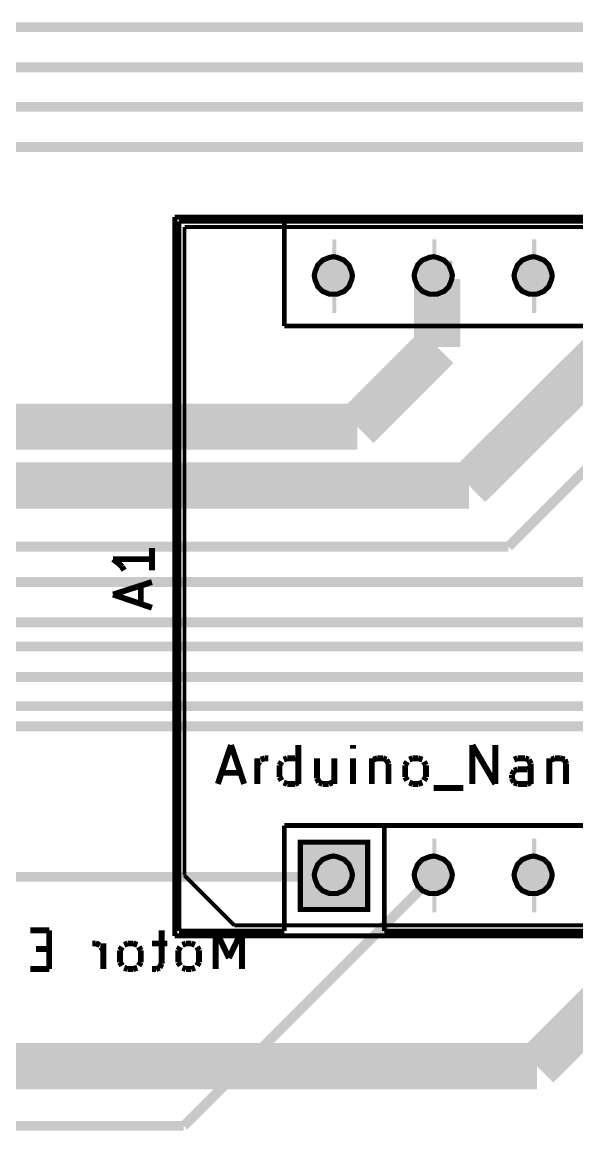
# Model space of a CAD drawing. Header units: millimetres. Extents: x 10 to 287, y 10 to 200.
# Drawn here: x 155.31 to 169.41, y 90.52 to 118.71 of the extents above; entities that cross this region are included whole.
import ezdxf

# ---------------------------------------------------------------- set-up
doc = ezdxf.new("R2010")
doc.units = ezdxf.units.MM
doc.layers.add('H', color=7, linetype='Continuous')
doc.layers.add('P', color=7, linetype='Continuous')

msp = doc.modelspace()

# ---------------------------------------------------------------- hatches: boundary and pattern name
at = {"layer": 'H', "linetype": 'Continuous'}
for points in [[(163.23, 111.778), (163.142, 111.778), (162.966, 111.866), (162.825, 111.989), (162.754, 112.166), (162.754, 112.254), (162.754, 112.36), (162.825, 112.536), (162.966, 112.66), (163.142, 112.73), (163.23, 112.73), (163.336, 112.73), (163.495, 112.66), (163.636, 112.536), (163.707, 112.36), (163.707, 112.254), (163.707, 112.166), (163.636, 111.989), (163.495, 111.866), (163.336, 111.778), (163.23, 111.778)], [(163.23, 111.778), (163.142, 111.778), (162.966, 111.866), (162.825, 111.989), (162.754, 112.166), (162.754, 112.254), (162.754, 112.36), (162.825, 112.536), (162.966, 112.66), (163.142, 112.73), (163.23, 112.73), (163.336, 112.73), (163.495, 112.66), (163.636, 112.536), (163.707, 112.36), (163.707, 112.254), (163.707, 112.166), (163.636, 111.989), (163.495, 111.866), (163.336, 111.778), (163.23, 111.778)], [(165.77, 111.778), (165.682, 111.778), (165.506, 111.866), (165.365, 111.989), (165.294, 112.166), (165.294, 112.254), (165.294, 112.36), (165.365, 112.536), (165.506, 112.66), (165.682, 112.73), (165.77, 112.73), (165.876, 112.73), (166.035, 112.66), (166.176, 112.536), (166.247, 112.36), (166.247, 112.254), (166.247, 112.166), (166.176, 111.989), (166.035, 111.866), (165.876, 111.778), (165.77, 111.778)], [(165.77, 111.778), (165.682, 111.778), (165.506, 111.866), (165.365, 111.989), (165.294, 112.166), (165.294, 112.254), (165.294, 112.36), (165.365, 112.536), (165.506, 112.66), (165.682, 112.73), (165.77, 112.73), (165.876, 112.73), (166.035, 112.66), (166.176, 112.536), (166.247, 112.36), (166.247, 112.254), (166.247, 112.166), (166.176, 111.989), (166.035, 111.866), (165.876, 111.778), (165.77, 111.778)], [(168.31, 111.778), (168.222, 111.778), (168.046, 111.866), (167.905, 111.989), (167.834, 112.166), (167.834, 112.254), (167.834, 112.36), (167.905, 112.536), (168.046, 112.66), (168.222, 112.73), (168.31, 112.73), (168.416, 112.73), (168.575, 112.66), (168.716, 112.536), (168.787, 112.36), (168.787, 112.254), (168.787, 112.166), (168.716, 111.989), (168.575, 111.866), (168.416, 111.778), (168.31, 111.778)], [(168.31, 111.778), (168.222, 111.778), (168.046, 111.866), (167.905, 111.989), (167.834, 112.166), (167.834, 112.254), (167.834, 112.36), (167.905, 112.536), (168.046, 112.66), (168.222, 112.73), (168.31, 112.73), (168.416, 112.73), (168.575, 112.66), (168.716, 112.536), (168.787, 112.36), (168.787, 112.254), (168.787, 112.166), (168.716, 111.989), (168.575, 111.866), (168.416, 111.778), (168.31, 111.778)], [(162.401, 96.15), (162.401, 97.843), (164.112, 97.843), (164.112, 96.15), (162.401, 96.15)], [(162.401, 96.15), (162.401, 97.843), (164.112, 97.843), (164.112, 96.15), (162.401, 96.15)], [(163.23, 96.538), (163.142, 96.555), (162.966, 96.626), (162.825, 96.749), (162.754, 96.926), (162.754, 97.014), (162.754, 97.12), (162.825, 97.278), (162.966, 97.42), (163.142, 97.49), (163.23, 97.49), (163.336, 97.49), (163.495, 97.42), (163.636, 97.278), (163.707, 97.12), (163.707, 97.014), (163.707, 96.926), (163.636, 96.749), (163.495, 96.626), (163.336, 96.555), (163.23, 96.538)], [(163.23, 96.538), (163.142, 96.555), (162.966, 96.626), (162.825, 96.749), (162.754, 96.926), (162.754, 97.014), (162.754, 97.12), (162.825, 97.278), (162.966, 97.42), (163.142, 97.49), (163.23, 97.49), (163.336, 97.49), (163.495, 97.42), (163.636, 97.278), (163.707, 97.12), (163.707, 97.014), (163.707, 96.926), (163.636, 96.749), (163.495, 96.626), (163.336, 96.555), (163.23, 96.538)], [(165.77, 96.538), (165.682, 96.555), (165.506, 96.626), (165.365, 96.749), (165.294, 96.926), (165.294, 97.014), (165.294, 97.12), (165.365, 97.278), (165.506, 97.42), (165.682, 97.49), (165.77, 97.49), (165.876, 97.49), (166.035, 97.42), (166.176, 97.278), (166.247, 97.12), (166.247, 97.014), (166.247, 96.926), (166.176, 96.749), (166.035, 96.626), (165.876, 96.555), (165.77, 96.538)], [(165.77, 96.538), (165.682, 96.555), (165.506, 96.626), (165.365, 96.749), (165.294, 96.926), (165.294, 97.014), (165.294, 97.12), (165.365, 97.278), (165.506, 97.42), (165.682, 97.49), (165.77, 97.49), (165.876, 97.49), (166.035, 97.42), (166.176, 97.278), (166.247, 97.12), (166.247, 97.014), (166.247, 96.926), (166.176, 96.749), (166.035, 96.626), (165.876, 96.555), (165.77, 96.538)], [(168.31, 96.538), (168.222, 96.555), (168.046, 96.626), (167.905, 96.749), (167.834, 96.926), (167.834, 97.014), (167.834, 97.12), (167.905, 97.278), (168.046, 97.42), (168.222, 97.49), (168.31, 97.49), (168.416, 97.49), (168.575, 97.42), (168.716, 97.278), (168.787, 97.12), (168.787, 97.014), (168.787, 96.926), (168.716, 96.749), (168.575, 96.626), (168.416, 96.555), (168.31, 96.538)], [(168.31, 96.538), (168.222, 96.555), (168.046, 96.626), (167.905, 96.749), (167.834, 96.926), (167.834, 97.014), (167.834, 97.12), (167.905, 97.278), (168.046, 97.42), (168.222, 97.49), (168.31, 97.49), (168.416, 97.49), (168.575, 97.42), (168.716, 97.278), (168.787, 97.12), (168.787, 97.014), (168.787, 96.926), (168.716, 96.749), (168.575, 96.626), (168.416, 96.555), (168.31, 96.538)]]:
    msp.add_hatch(color=256, dxfattribs=at).paths.add_polyline_path(points)

# ---------------------------------------------------------------- linework, layer by layer
at = {"layer": 'P'}
for points, const_width in [([(187.96, 118.586), (145.785, 118.586)], 0.25), ([(187.96, 118.586), (145.785, 118.586)], 0.25), ([(186.425, 117.563), (144.78, 117.563)], 0.25), ([(186.425, 117.563), (144.78, 117.563)], 0.25), ([(184.908, 116.558), (143.757, 116.558)], 0.25), ([(184.908, 116.558), (143.757, 116.558)], 0.25), ([(183.374, 115.535), (142.734, 115.535)], 0.25), ([(183.374, 115.535), (142.734, 115.535)], 0.25), ([(159.191, 95.479), (159.191, 113.753)], 0.132), ([(205.405, 113.753), (159.191, 113.753)], 0.132), ([(159.191, 95.479), (159.191, 113.753)], 0.132), ([(205.405, 113.753), (159.191, 113.753)], 0.132), ([(202.741, 113.647), (159.297, 113.647)], 0.12), ([(159.297, 113.647), (159.297, 95.603)], 0.12), ([(202.741, 113.647), (159.297, 113.647)], 0.12), ([(159.297, 113.647), (159.297, 95.603)], 0.12), ([(161.978, 110.984), (161.978, 113.647)], 0.12), ([(161.978, 110.984), (161.978, 113.647)], 0.12), ([(159.438, 97.014), (159.438, 113.506)], 0.1), ([(159.438, 113.506), (202.618, 113.506)], 0.1), ([(159.438, 97.014), (159.438, 113.506)], 0.1), ([(159.438, 113.506), (202.618, 113.506)], 0.1), ([(163.195, 112.254), (163.301, 112.254)], 1.878), ([(163.195, 112.254), (163.301, 112.254)], 1.878), ([(165.735, 112.254), (165.841, 112.254)], 1.878), ([(165.735, 112.254), (165.841, 112.254)], 1.878), ([(168.275, 112.254), (168.381, 112.254)], 1.878), ([(168.275, 112.254), (168.381, 112.254)], 1.878), ([(163.707, 112.272), (163.689, 112.36), (163.618, 112.536), (163.495, 112.66), (163.318, 112.73), (163.23, 112.748), (163.124, 112.73), (162.948, 112.66), (162.825, 112.536), (162.754, 112.36), (162.736, 112.272), (162.754, 112.166), (162.825, 111.989), (162.948, 111.866), (163.124, 111.795), (163.23, 111.795), (163.318, 111.795), (163.495, 111.866), (163.618, 111.989), (163.689, 112.166), (163.707, 112.272), (163.707, 112.272)], 0.132), ([(163.707, 112.272), (163.689, 112.36), (163.618, 112.536), (163.495, 112.66), (163.318, 112.73), (163.23, 112.748), (163.124, 112.73), (162.948, 112.66), (162.825, 112.536), (162.754, 112.36), (162.736, 112.272), (162.754, 112.166), (162.825, 111.989), (162.948, 111.866), (163.124, 111.795), (163.23, 111.795), (163.318, 111.795), (163.495, 111.866), (163.618, 111.989), (163.689, 112.166), (163.707, 112.272), (163.707, 112.272)], 0.132), ([(165.788, 112.254), (165.858, 112.183)], 1.177), ([(165.788, 112.254), (165.858, 112.183)], 1.177), ([(166.247, 112.272), (166.229, 112.36), (166.158, 112.536), (166.035, 112.66), (165.858, 112.73), (165.77, 112.748), (165.664, 112.73), (165.488, 112.66), (165.365, 112.536), (165.294, 112.36), (165.276, 112.272), (165.294, 112.166), (165.365, 111.989), (165.488, 111.866), (165.664, 111.795), (165.77, 111.795), (165.858, 111.795), (166.035, 111.866), (166.158, 111.989), (166.229, 112.166), (166.247, 112.272), (166.247, 112.272)], 0.132), ([(166.247, 112.272), (166.229, 112.36), (166.158, 112.536), (166.035, 112.66), (165.858, 112.73), (165.77, 112.748), (165.664, 112.73), (165.488, 112.66), (165.365, 112.536), (165.294, 112.36), (165.276, 112.272), (165.294, 112.166), (165.365, 111.989), (165.488, 111.866), (165.664, 111.795), (165.77, 111.795), (165.858, 111.795), (166.035, 111.866), (166.158, 111.989), (166.229, 112.166), (166.247, 112.272), (166.247, 112.272)], 0.132), ([(165.858, 112.183), (165.858, 110.455)], 1.177), ([(165.858, 112.183), (165.858, 110.455)], 1.177), ([(168.787, 112.272), (168.769, 112.36), (168.698, 112.536), (168.575, 112.66), (168.398, 112.73), (168.31, 112.748), (168.204, 112.73), (168.028, 112.66), (167.905, 112.536), (167.834, 112.36), (167.816, 112.272), (167.834, 112.166), (167.905, 111.989), (168.028, 111.866), (168.204, 111.795), (168.31, 111.795), (168.398, 111.795), (168.575, 111.866), (168.698, 111.989), (168.769, 112.166), (168.787, 112.272), (168.787, 112.272)], 0.132), ([(168.787, 112.272), (168.769, 112.36), (168.698, 112.536), (168.575, 112.66), (168.398, 112.73), (168.31, 112.748), (168.204, 112.73), (168.028, 112.66), (167.905, 112.536), (167.834, 112.36), (167.816, 112.272), (167.834, 112.166), (167.905, 111.989), (168.028, 111.866), (168.204, 111.795), (168.31, 111.795), (168.398, 111.795), (168.575, 111.866), (168.698, 111.989), (168.769, 112.166), (168.787, 112.272), (168.787, 112.272)], 0.132), ([(170.868, 111.107), (166.67, 106.927)], 1.177), ([(170.868, 111.107), (166.67, 106.927)], 1.177), ([(173.408, 111.107), (167.675, 105.375)], 0.25), ([(173.408, 111.107), (167.675, 105.375)], 0.25), ([(161.978, 110.984), (200.078, 110.984)], 0.12), ([(161.978, 110.984), (200.078, 110.984)], 0.12), ([(165.858, 110.455), (163.83, 108.426)], 1.177), ([(165.858, 110.455), (163.83, 108.426)], 1.177), ([(163.83, 108.426), (143.245, 108.426)], 1.177), ([(163.83, 108.426), (143.245, 108.426)], 1.177), ([(166.67, 106.927), (129.399, 106.927)], 1.177), ([(166.67, 106.927), (129.399, 106.927)], 1.177), ([(167.675, 105.375), (123.948, 105.375)], 0.25), ([(167.675, 105.375), (123.948, 105.375)], 0.25), ([(158.609, 105.339), (158.609, 104.775)], 0.15), ([(158.609, 105.339), (158.609, 104.775)], 0.15), ([(158.609, 105.057), (157.621, 105.057)], 0.15), ([(157.621, 105.057), (157.762, 104.951)], 0.15), ([(158.609, 105.057), (157.621, 105.057)], 0.15), ([(157.621, 105.057), (157.762, 104.951)], 0.15), ([(157.762, 104.951), (157.85, 104.863)], 0.15), ([(157.762, 104.951), (157.85, 104.863)], 0.15), ([(157.85, 104.863), (157.903, 104.775)], 0.15), ([(157.85, 104.863), (157.903, 104.775)], 0.15), ([(109.097, 104.475), (173.373, 104.475)], 0.25), ([(109.097, 104.475), (173.373, 104.475)], 0.25), ([(157.621, 104.158), (158.609, 104.475)], 0.15), ([(157.621, 104.158), (158.609, 104.475)], 0.15), ([(158.327, 103.911), (158.327, 104.387)], 0.15), ([(158.327, 103.911), (158.327, 104.387)], 0.15), ([(158.609, 103.823), (157.621, 104.158)], 0.15), ([(158.609, 103.823), (157.621, 104.158)], 0.15), ([(176.371, 103.452), (110.631, 103.452)], 0.25), ([(176.371, 103.452), (110.631, 103.452)], 0.25), ([(130.034, 102.835), (179.828, 102.835)], 0.25), ([(130.034, 102.835), (179.828, 102.835)], 0.25), ([(131.815, 102.059), (178.065, 102.059)], 0.25), ([(131.815, 102.059), (178.065, 102.059)], 0.25), ([(136.137, 101.318), (173.725, 101.318)], 0.25), ([(136.137, 101.318), (173.725, 101.318)], 0.25), ([(138.165, 100.806), (192.528, 100.806)], 0.25), ([(138.165, 100.806), (192.528, 100.806)], 0.25), ([(160.285, 99.342), (160.62, 100.33)], 0.15), ([(160.285, 99.342), (160.62, 100.33)], 0.15), ([(160.62, 100.33), (160.955, 99.342)], 0.15), ([(160.62, 100.33), (160.955, 99.342)], 0.15), ([(162.331, 99.342), (162.331, 100.33)], 0.15), ([(162.331, 99.342), (162.331, 100.33)], 0.15), ([(163.724, 100.33), (163.724, 100.242)], 0.15), ([(163.724, 100.33), (163.724, 100.242)], 0.15), ([(166.758, 99.342), (166.758, 100.33)], 0.15), ([(166.758, 100.33), (167.34, 99.342)], 0.15), ([(166.758, 99.342), (166.758, 100.33)], 0.15), ([(166.758, 100.33), (167.34, 99.342)], 0.15), ([(167.34, 99.342), (167.34, 100.33)], 0.15), ([(167.34, 99.342), (167.34, 100.33)], 0.15), ([(161.29, 99.342), (161.29, 99.995)], 0.15), ([(161.29, 99.342), (161.29, 99.995)], 0.15), ([(161.29, 99.818), (161.343, 99.907)], 0.15), ([(161.29, 99.818), (161.343, 99.907)], 0.15), ([(161.378, 99.96), (161.484, 99.995)], 0.15), ([(161.378, 99.96), (161.484, 99.995)], 0.15), ([(161.484, 99.995), (161.572, 99.995)], 0.15), ([(161.484, 99.995), (161.572, 99.995)], 0.15), ([(161.854, 99.818), (161.907, 99.907)], 0.15), ([(161.854, 99.818), (161.907, 99.907)], 0.15), ([(161.854, 99.519), (161.854, 99.818)], 0.15), ([(161.854, 99.519), (161.854, 99.818)], 0.15), ([(161.96, 99.96), (162.048, 99.995)], 0.15), ([(161.96, 99.96), (162.048, 99.995)], 0.15), ([(162.048, 99.995), (162.243, 99.995)], 0.15), ([(162.048, 99.995), (162.243, 99.995)], 0.15), ([(162.243, 99.995), (162.331, 99.96)], 0.15), ([(162.243, 99.995), (162.331, 99.96)], 0.15), ([(162.807, 99.995), (162.807, 99.483)], 0.15), ([(162.807, 99.995), (162.807, 99.483)], 0.15), ([(163.248, 99.995), (163.248, 99.342)], 0.15), ([(163.248, 99.995), (163.248, 99.342)], 0.15), ([(163.724, 99.342), (163.724, 99.995)], 0.15), ([(163.724, 99.342), (163.724, 99.995)], 0.15), ([(164.2, 99.995), (164.2, 99.342)], 0.15), ([(164.2, 99.995), (164.2, 99.342)], 0.15), ([(164.236, 99.96), (164.342, 99.995)], 0.15), ([(164.236, 99.96), (164.342, 99.995)], 0.15), ([(164.342, 99.995), (164.483, 99.995)], 0.15), ([(164.342, 99.995), (164.483, 99.995)], 0.15), ([(164.483, 99.995), (164.571, 99.96)], 0.15), ([(164.483, 99.995), (164.571, 99.96)], 0.15), ([(164.571, 99.96), (164.624, 99.854)], 0.15), ([(164.571, 99.96), (164.624, 99.854)], 0.15), ([(164.624, 99.854), (164.624, 99.342)], 0.15), ([(164.624, 99.854), (164.624, 99.342)], 0.15), ([(165.047, 99.818), (165.1, 99.907)], 0.15), ([(165.047, 99.818), (165.1, 99.907)], 0.15), ([(165.047, 99.519), (165.047, 99.818)], 0.15), ([(165.047, 99.519), (165.047, 99.818)], 0.15), ([(165.153, 99.96), (165.241, 99.995)], 0.15), ([(165.153, 99.96), (165.241, 99.995)], 0.15), ([(165.241, 99.995), (165.382, 99.995)], 0.15), ([(165.241, 99.995), (165.382, 99.995)], 0.15), ([(165.382, 99.995), (165.488, 99.96)], 0.15), ([(165.382, 99.995), (165.488, 99.96)], 0.15), ([(165.523, 99.907), (165.576, 99.818)], 0.15), ([(165.523, 99.907), (165.576, 99.818)], 0.15), ([(165.576, 99.818), (165.576, 99.519)], 0.15), ([(165.576, 99.818), (165.576, 99.519)], 0.15), ([(167.905, 99.995), (167.816, 99.96)], 0.15), ([(167.905, 99.995), (167.816, 99.96)], 0.15), ([(168.099, 99.995), (167.905, 99.995)], 0.15), ([(168.099, 99.995), (167.905, 99.995)], 0.15), ([(168.187, 99.96), (168.099, 99.995)], 0.15), ([(168.187, 99.96), (168.099, 99.995)], 0.15), ([(168.152, 99.713), (168.24, 99.766)], 0.15), ([(168.152, 99.713), (168.24, 99.766)], 0.15), ([(168.24, 99.854), (168.187, 99.96)], 0.15), ([(168.24, 99.854), (168.187, 99.96)], 0.15), ([(168.24, 99.342), (168.24, 99.854)], 0.15), ([(168.24, 99.342), (168.24, 99.854)], 0.15), ([(168.716, 99.995), (168.716, 99.342)], 0.15), ([(168.716, 99.995), (168.716, 99.342)], 0.15), ([(168.769, 99.96), (168.857, 99.995)], 0.15), ([(168.769, 99.96), (168.857, 99.995)], 0.15), ([(168.857, 99.995), (168.998, 99.995)], 0.15), ([(168.857, 99.995), (168.998, 99.995)], 0.15), ([(168.998, 99.995), (169.104, 99.96)], 0.15), ([(168.998, 99.995), (169.104, 99.96)], 0.15), ([(169.104, 99.96), (169.139, 99.854)], 0.15), ([(169.104, 99.96), (169.139, 99.854)], 0.15), ([(169.139, 99.854), (169.139, 99.342)], 0.15), ([(169.139, 99.854), (169.139, 99.342)], 0.15), ([(160.39, 99.624), (160.867, 99.624)], 0.15), ([(160.39, 99.624), (160.867, 99.624)], 0.15), ([(161.907, 99.43), (161.854, 99.519)], 0.15), ([(161.907, 99.43), (161.854, 99.519)], 0.15), ([(162.807, 99.483), (162.86, 99.378)], 0.15), ([(162.807, 99.483), (162.86, 99.378)], 0.15), ([(165.1, 99.43), (165.047, 99.519)], 0.15), ([(165.1, 99.43), (165.047, 99.519)], 0.15), ([(165.576, 99.519), (165.523, 99.43)], 0.15), ([(165.576, 99.519), (165.523, 99.43)], 0.15), ([(167.763, 99.572), (167.816, 99.677)], 0.15), ([(167.763, 99.572), (167.816, 99.677)], 0.15), ([(167.763, 99.483), (167.763, 99.572)], 0.15), ([(167.763, 99.483), (167.763, 99.572)], 0.15), ([(167.816, 99.378), (167.763, 99.483)], 0.15), ([(167.816, 99.378), (167.763, 99.483)], 0.15), ([(167.816, 99.677), (167.905, 99.713)], 0.15), ([(167.816, 99.677), (167.905, 99.713)], 0.15), ([(167.905, 99.713), (168.152, 99.713)], 0.15), ([(167.905, 99.713), (168.152, 99.713)], 0.15), ([(162.048, 99.342), (161.96, 99.378)], 0.15), ([(162.048, 99.342), (161.96, 99.378)], 0.15), ([(162.243, 99.342), (162.048, 99.342)], 0.15), ([(162.243, 99.342), (162.048, 99.342)], 0.15), ([(162.331, 99.378), (162.243, 99.342)], 0.15), ([(162.331, 99.378), (162.243, 99.342)], 0.15), ([(162.86, 99.378), (162.948, 99.342)], 0.15), ([(162.86, 99.378), (162.948, 99.342)], 0.15), ([(162.948, 99.342), (163.107, 99.342)], 0.15), ([(162.948, 99.342), (163.107, 99.342)], 0.15), ([(163.107, 99.342), (163.195, 99.378)], 0.15), ([(163.107, 99.342), (163.195, 99.378)], 0.15), ([(165.241, 99.342), (165.153, 99.378)], 0.15), ([(165.241, 99.342), (165.153, 99.378)], 0.15), ([(165.382, 99.342), (165.241, 99.342)], 0.15), ([(165.382, 99.342), (165.241, 99.342)], 0.15), ([(165.488, 99.378), (165.382, 99.342)], 0.15), ([(165.488, 99.378), (165.382, 99.342)], 0.15), ([(165.77, 99.236), (166.529, 99.236)], 0.15), ([(165.77, 99.236), (166.529, 99.236)], 0.15), ([(167.905, 99.342), (167.816, 99.378)], 0.15), ([(167.905, 99.342), (167.816, 99.378)], 0.15), ([(168.152, 99.342), (167.905, 99.342)], 0.15), ([(168.152, 99.342), (167.905, 99.342)], 0.15), ([(168.24, 99.378), (168.152, 99.342)], 0.15), ([(168.24, 99.378), (168.152, 99.342)], 0.15), ([(164.518, 98.284), (161.978, 98.284)], 0.12), ([(161.978, 98.284), (161.978, 95.603)], 0.12), ([(164.518, 98.284), (161.978, 98.284)], 0.12), ([(161.978, 98.284), (161.978, 95.603)], 0.12), ([(164.518, 98.284), (164.518, 95.603)], 0.12), ([(164.518, 98.284), (200.078, 98.284)], 0.12), ([(164.518, 98.284), (164.518, 95.603)], 0.12), ([(164.518, 98.284), (200.078, 98.284)], 0.12), ([(164.095, 96.15), (162.384, 96.15), (162.384, 97.861), (164.095, 97.861), (164.095, 96.15)], 0.132), ([(164.095, 96.15), (162.384, 96.15), (162.384, 97.861), (164.095, 97.861), (164.095, 96.15)], 0.132), ([(165.735, 97.014), (165.841, 97.014)], 1.878), ([(165.735, 97.014), (165.841, 97.014)], 1.878), ([(168.275, 97.014), (168.381, 97.014)], 1.878), ([(168.275, 97.014), (168.381, 97.014)], 1.878), ([(163.707, 97.032), (163.689, 97.12), (163.618, 97.296), (163.495, 97.42), (163.318, 97.49), (163.23, 97.508), (163.124, 97.49), (162.948, 97.42), (162.825, 97.296), (162.754, 97.12), (162.736, 97.032), (162.754, 96.926), (162.825, 96.749), (162.948, 96.626), (163.124, 96.555), (163.23, 96.555), (163.318, 96.555), (163.495, 96.626), (163.618, 96.749), (163.689, 96.926), (163.707, 97.032), (163.707, 97.032)], 0.132), ([(163.707, 97.032), (163.689, 97.12), (163.618, 97.296), (163.495, 97.42), (163.318, 97.49), (163.23, 97.508), (163.124, 97.49), (162.948, 97.42), (162.825, 97.296), (162.754, 97.12), (162.736, 97.032), (162.754, 96.926), (162.825, 96.749), (162.948, 96.626), (163.124, 96.555), (163.23, 96.555), (163.318, 96.555), (163.495, 96.626), (163.618, 96.749), (163.689, 96.926), (163.707, 97.032), (163.707, 97.032)], 0.132), ([(166.247, 97.032), (166.229, 97.12), (166.158, 97.296), (166.035, 97.42), (165.858, 97.49), (165.77, 97.508), (165.664, 97.49), (165.488, 97.42), (165.365, 97.296), (165.294, 97.12), (165.276, 97.032), (165.294, 96.926), (165.365, 96.749), (165.488, 96.626), (165.664, 96.555), (165.77, 96.555), (165.858, 96.555), (166.035, 96.626), (166.158, 96.749), (166.229, 96.926), (166.247, 97.032), (166.247, 97.032)], 0.132), ([(166.247, 97.032), (166.229, 97.12), (166.158, 97.296), (166.035, 97.42), (165.858, 97.49), (165.77, 97.508), (165.664, 97.49), (165.488, 97.42), (165.365, 97.296), (165.294, 97.12), (165.276, 97.032), (165.294, 96.926), (165.365, 96.749), (165.488, 96.626), (165.664, 96.555), (165.77, 96.555), (165.858, 96.555), (166.035, 96.626), (166.158, 96.749), (166.229, 96.926), (166.247, 97.032), (166.247, 97.032)], 0.132), ([(168.787, 97.032), (168.769, 97.12), (168.698, 97.296), (168.575, 97.42), (168.398, 97.49), (168.31, 97.508), (168.204, 97.49), (168.028, 97.42), (167.905, 97.296), (167.834, 97.12), (167.816, 97.032), (167.834, 96.926), (167.905, 96.749), (168.028, 96.626), (168.204, 96.555), (168.31, 96.555), (168.398, 96.555), (168.575, 96.626), (168.698, 96.749), (168.769, 96.926), (168.787, 97.032), (168.787, 97.032)], 0.132), ([(168.787, 97.032), (168.769, 97.12), (168.698, 97.296), (168.575, 97.42), (168.398, 97.49), (168.31, 97.508), (168.204, 97.49), (168.028, 97.42), (167.905, 97.296), (167.834, 97.12), (167.816, 97.032), (167.834, 96.926), (167.905, 96.749), (168.028, 96.626), (168.204, 96.555), (168.31, 96.555), (168.398, 96.555), (168.575, 96.626), (168.698, 96.749), (168.769, 96.926), (168.787, 97.032), (168.787, 97.032)], 0.132), ([(153.652, 96.979), (163.213, 96.979)], 0.25), ([(153.652, 96.979), (163.213, 96.979)], 0.25), ([(165.788, 97.014), (159.42, 90.646)], 0.25), ([(165.788, 97.014), (159.42, 90.646)], 0.25), ([(160.708, 95.744), (159.438, 97.014)], 0.1), ([(160.708, 95.744), (159.438, 97.014)], 0.1), ([(155.998, 95.62), (155.522, 95.62)], 0.15), ([(155.998, 95.62), (155.522, 95.62)], 0.15), ([(155.998, 94.633), (155.998, 95.62)], 0.15), ([(155.998, 94.633), (155.998, 95.62)], 0.15), ([(158.856, 95.62), (158.856, 94.774)], 0.15), ([(158.856, 95.62), (158.856, 94.774)], 0.15), ([(159.297, 95.603), (161.978, 95.603)], 0.12), ([(159.297, 95.603), (161.978, 95.603)], 0.12), ([(160.567, 94.915), (160.232, 95.62)], 0.15), ([(160.232, 95.62), (160.232, 94.633)], 0.15), ([(160.567, 94.915), (160.232, 95.62)], 0.15), ([(160.232, 95.62), (160.232, 94.633)], 0.15), ([(160.902, 95.62), (160.567, 94.915)], 0.15), ([(160.902, 95.62), (160.567, 94.915)], 0.15), ([(202.618, 95.744), (160.708, 95.744)], 0.1), ([(202.618, 95.744), (160.708, 95.744)], 0.1), ([(160.902, 94.633), (160.902, 95.62)], 0.15), ([(160.902, 94.633), (160.902, 95.62)], 0.15), ([(164.518, 95.603), (202.741, 95.603)], 0.12), ([(164.518, 95.603), (202.741, 95.603)], 0.12), ([(157.18, 95.285), (157.092, 95.285)], 0.15), ([(157.18, 95.285), (157.092, 95.285)], 0.15), ([(157.286, 95.25), (157.18, 95.285)], 0.15), ([(157.286, 95.25), (157.18, 95.285)], 0.15), ([(157.374, 94.633), (157.374, 95.285)], 0.15), ([(157.374, 94.633), (157.374, 95.285)], 0.15), ([(157.992, 95.285), (157.903, 95.25)], 0.15), ([(157.992, 95.285), (157.903, 95.25)], 0.15), ([(158.133, 95.285), (157.992, 95.285)], 0.15), ([(158.133, 95.285), (157.992, 95.285)], 0.15), ([(158.238, 95.25), (158.133, 95.285)], 0.15), ([(158.238, 95.25), (158.133, 95.285)], 0.15), ([(158.997, 95.285), (158.609, 95.285)], 0.15), ([(158.997, 95.285), (158.609, 95.285)], 0.15), ([(159.191, 95.479), (205.405, 95.479)], 0.132), ([(159.191, 95.479), (205.405, 95.479)], 0.132), ([(159.473, 95.285), (159.385, 95.25)], 0.15), ([(159.473, 95.285), (159.385, 95.25)], 0.15), ([(159.614, 95.285), (159.473, 95.285)], 0.15), ([(159.614, 95.285), (159.473, 95.285)], 0.15), ([(159.703, 95.25), (159.614, 95.285)], 0.15), ([(159.703, 95.25), (159.614, 95.285)], 0.15), ([(155.998, 95.144), (155.663, 95.144)], 0.15), ([(155.998, 95.144), (155.663, 95.144)], 0.15), ([(157.374, 95.109), (157.321, 95.197)], 0.15), ([(157.374, 95.109), (157.321, 95.197)], 0.15), ([(157.85, 95.197), (157.798, 95.109)], 0.15), ([(157.85, 95.197), (157.798, 95.109)], 0.15), ([(157.798, 95.109), (157.798, 94.809)], 0.15), ([(157.798, 95.109), (157.798, 94.809)], 0.15), ([(158.327, 95.109), (158.274, 95.197)], 0.15), ([(158.327, 95.109), (158.274, 95.197)], 0.15), ([(158.327, 94.809), (158.327, 95.109)], 0.15), ([(158.327, 94.809), (158.327, 95.109)], 0.15), ([(159.332, 95.197), (159.279, 95.109)], 0.15), ([(159.332, 95.197), (159.279, 95.109)], 0.15), ([(159.279, 95.109), (159.279, 94.809)], 0.15), ([(159.279, 95.109), (159.279, 94.809)], 0.15), ([(159.808, 95.109), (159.755, 95.197)], 0.15), ([(159.808, 95.109), (159.755, 95.197)], 0.15), ([(159.808, 94.809), (159.808, 95.109)], 0.15), ([(159.808, 94.809), (159.808, 95.109)], 0.15), ([(168.398, 92.163), (170.868, 94.633)], 1.177), ([(168.398, 92.163), (170.868, 94.633)], 1.177), ([(157.798, 94.809), (157.85, 94.721)], 0.15), ([(157.798, 94.809), (157.85, 94.721)], 0.15), ([(157.903, 94.668), (157.992, 94.633)], 0.15), ([(157.903, 94.668), (157.992, 94.633)], 0.15), ([(158.133, 94.633), (158.238, 94.668)], 0.15), ([(158.133, 94.633), (158.238, 94.668)], 0.15), ([(158.274, 94.721), (158.327, 94.809)], 0.15), ([(158.274, 94.721), (158.327, 94.809)], 0.15), ([(158.803, 94.668), (158.715, 94.633)], 0.15), ([(158.803, 94.668), (158.715, 94.633)], 0.15), ([(158.856, 94.774), (158.803, 94.668)], 0.15), ([(158.856, 94.774), (158.803, 94.668)], 0.15), ([(159.279, 94.809), (159.332, 94.721)], 0.15), ([(159.279, 94.809), (159.332, 94.721)], 0.15), ([(159.385, 94.668), (159.473, 94.633)], 0.15), ([(159.385, 94.668), (159.473, 94.633)], 0.15), ([(159.614, 94.633), (159.703, 94.668)], 0.15), ([(159.614, 94.633), (159.703, 94.668)], 0.15), ([(159.755, 94.721), (159.808, 94.809)], 0.15), ([(159.755, 94.721), (159.808, 94.809)], 0.15), ([(155.522, 94.633), (155.998, 94.633)], 0.15), ([(155.522, 94.633), (155.998, 94.633)], 0.15), ([(157.992, 94.633), (158.133, 94.633)], 0.15), ([(157.992, 94.633), (158.133, 94.633)], 0.15), ([(158.715, 94.633), (158.609, 94.633)], 0.15), ([(158.715, 94.633), (158.609, 94.633)], 0.15), ([(159.473, 94.633), (159.614, 94.633)], 0.15), ([(159.473, 94.633), (159.614, 94.633)], 0.15), ([(142.24, 92.163), (168.398, 92.163)], 1.177), ([(142.24, 92.163), (168.398, 92.163)], 1.177), ([(159.42, 90.646), (123.948, 90.646)], 0.25), ([(159.42, 90.646), (123.948, 90.646)], 0.25)]:
    msp.add_lwpolyline(points, dxfattribs=dict(at, const_width=const_width))

doc.saveas('drawing.dxf')
